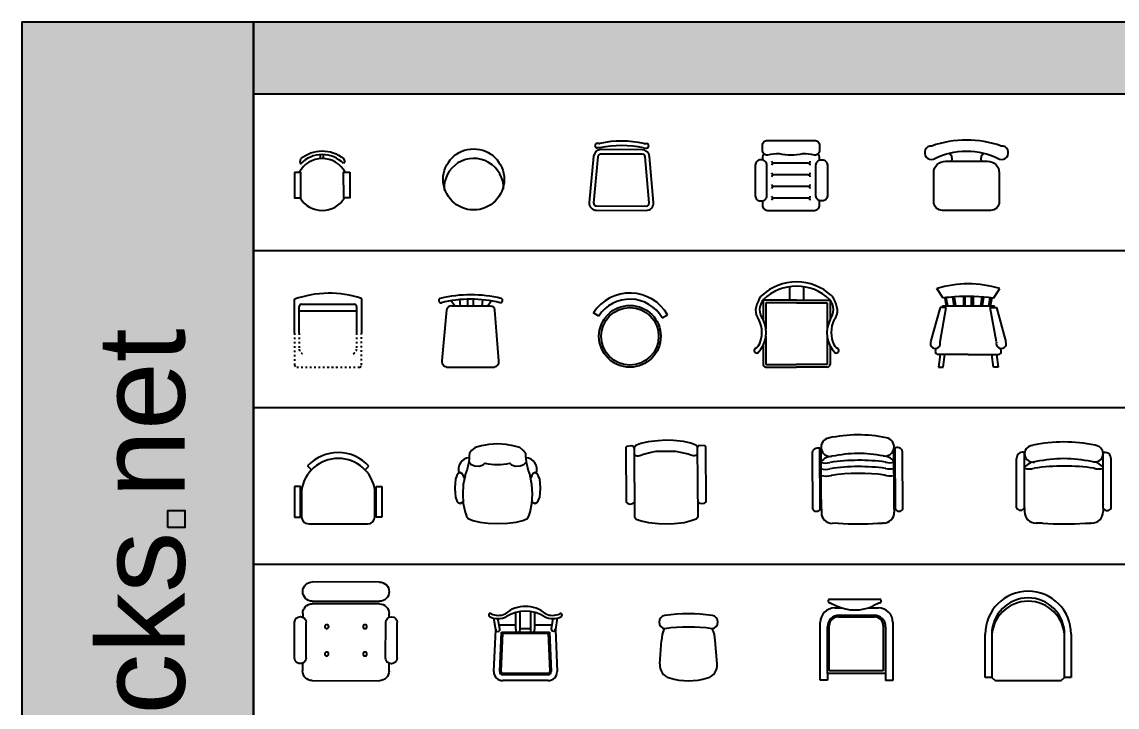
# Model space of a CAD drawing. Header units: millimetres. Extents: x 36213 to 52357, y 13387 to 22894.
# Drawn here: x 36213 to 43742, y 18184 to 22894 of the extents above; entities that cross this region are included whole.
import ezdxf

# ---------------------------------------------------------------- set-up
doc = ezdxf.new("R2010")
doc.units = ezdxf.units.MM
doc.linetypes.add('ACAD_ISO03W100', pattern=[30, 12, -18])
doc.layers.add('www.cad-blocks.net', color=7, linetype='Continuous')
doc.styles.get("Standard").update_dxf_attribs({"font": 'arial.ttf'})

# ---------------------------------------------------------------- blocks, each defined once
blk = doc.blocks.new('A$C526C70E2')
for p, q in [((0, 234.3), (0, 466.8)), ((461, 472.7), (461, 234.3)), ((32.1, 234.3), (32.1, 417.1)), ((32.1, 388.1), (426, 388.1)), ((46.8, 431.8), (411.3, 431.8)), ((426, 417.1), (426, 234.3))]:
    blk.add_line(p, q)
at = {"linetype": 'ACAD_ISO03W100'}
for p, q in [((0, 234.3), (0, 14.7)), ((32.1, 234.3), (32.1, 122.5)), ((426, 234.3), (426, 122.5)), ((461, 14.7), (461, 234.3)), ((14.7, 0), (446.3, 0))]:
    blk.add_line(p, q, dxfattribs=at)
for centre, radius, start, end in [((239.1, -212.6), 720.3, 72.06114, 109.38931), ((46.8, 417.1), 14.7, 90, 180), ((411.3, 417.1), 14.7, 0, 90)]:
    blk.add_arc(centre, radius, start, end)
for centre, radius, start, end in [((62.5, 123), 30.4, 180.78477, 256.53474), ((395.6, 123), 30.4, 283.46526, 359.21523), ((14.7, 14.7), 14.7, 180, 270), ((446.3, 14.7), 14.7, 270, 0)]:
    blk.add_arc(centre, radius, start, end, dxfattribs=at)
blk = doc.blocks.new('A$C309F5002')
for p, q in [((111.5, 420, 1920), (85.9, 456.6, 1920)), ((149.5, 420, 1920), (144.7, 463.9, 1920)), ((199.7, 420, 1920), (199.7, 467, 1920)), ((239.7, 420, 1920), (239.7, 467, 1920)), ((297.4, 420, 1920), (302.1, 463.3, 1920)), ((335.4, 420, 1920), (360.3, 455.6, 1920)), ((54.2, 392.8, 1920), (21.8, 43.7, 1920)), ((355.3, 420, 1920), (91.6, 420, 1920)), ((414.1, 43.3, 1920), (385.2, 392.5, 1920)), ((61.6, 0, 1920), (374.3, 0, 1920))]:
    blk.add_line(p, q)
for centre, radius, start, end in [((14.6, 457.4, 1920), 15, 105.30285, 282.25466), ((220.1, -382.5, 1920), 879.7, 76.18316, 103.77876), ((220.1, -382.5, 1920), 849.7, 76.18316, 103.77876), ((423.1, 458.1, 1920), 15.4, 269.91655, 62.44977), ((85.3, 389.4, 1920), 31.2, 78.31932, 173.81515), ((355.3, 390, 1920), 30, 4.74462, 90), ((61.6, 40, 1920), 40, 174.69095, 270), ((374.3, 40, 1920), 40, 270, 4.74462)]:
    blk.add_arc(centre, radius, start, end)
blk = doc.blocks.new('A$C2872593E')
for p, q in [((35.4, 350.8), (0.4, 373.4)), ((471.2, 338.6), (508.2, 359.6))]:
    blk.add_line(p, q)
for radius in [212.5, 197.5]:
    blk.add_circle((249.6, 212.5), radius)
for centre, radius, start, end in [((249.6, 212.5), 297.5, 29.63215, 146.98529), ((249.6, 212.5), 255, 29.63215, 147.14946), ((0.8, 374.1), 0.85, 146.98529, 237.14946), ((0.8, 374.1), 0.85, 146.98529, 237.14946)]:
    blk.add_arc(centre, radius, start, end)
at = {"flags": 9}
for tag in ['ZSIZE', 'YSIZE', 'XSIZE']:
    blk.add_attdef(tag, (256.6, 227.9), '', height=0.5, rotation=178.42667, dxfattribs=at)
blk = doc.blocks.new('A$C6706195C')
for p, q in [((244, 553.3), (244, 460.8)), ((340, 553.3), (340, 460.8)), ((292, 460.8), (61.6, 460.8)), ((61.6, 460.8), (61.6, 326.4)), ((292, 460.8), (522.4, 460.8)), ((522.4, 460.8), (522.4, 326.4)), ((80.8, 441.6), (80.8, 264)), ((292, 441.6), (80.8, 441.6)), ((292, 441.6), (503.2, 441.6)), ((503.2, 441.6), (503.2, 264)), ((80.8, 211.2), (80.8, 19.2)), ((503.2, 211.2), (503.2, 19.2)), ((61.6, 148.8), (61.6, 19.2)), ((522.4, 148.8), (522.4, 19.2)), ((80.8, 19.2), (292, 19.2)), ((80.8, 0), (292, 0)), ((503.2, 19.2), (292, 19.2)), ((503.2, 0), (292, 0))]:
    blk.add_line(p, q)
for centre, radius, start, end in [((292, 230.4), 355.2, 90, 132.35903), ((292, 230.4), 326.4, 90, 134.08808), ((292, 230.4), 355.2, 47.64097, 90), ((292, 230.4), 326.4, 45.91192, 90), ((308.9, 334.7), 305.1, 153.63011, 168.73717), ((104.4, 436.1), 76.8, 132.35903, 153.63011), ((148, 393.6), 109.5, 139.39173, 217.87498), ((436, 393.6), 109.5, 322.12502, 40.60827), ((479.6, 436.1), 76.8, 26.36989, 47.64097), ((275.1, 334.7), 305.1, 11.26283, 26.36989), ((119.2, 393.6), 109.5, 179.62375, 217.87498), ((464.8, 393.6), 109.5, 322.12502, 0.37625), ((-116, 237.6), 198.6, 315.91973, 26.56505), ((-144.8, 237.6), 198.6, 334.28186, 26.56505), ((700, 237.6), 198.6, 153.43495, 224.08027), ((728.8, 237.6), 198.6, 153.43495, 205.71814), ((-15.5, 182.2), 58.4, 293.51765, 345.45925), ((599.5, 182.2), 58.4, 194.54075, 246.48235), ((17.4, 114.2), 17.4, 123.44046, 302.22184), ((17, 114.4), 17, 308.61767, 316.20075), ((567, 114.4), 17, 223.79925, 231.38233), ((566.6, 114.2), 17.4, 237.77816, 56.55954), ((80.8, 19.2), 19.2, 180, 270), ((503.2, 19.2), 19.2, 270, 0)]:
    blk.add_arc(centre, radius, start, end)
blk = doc.blocks.new('A$C35907F85')
at = {"linetype": 'Continuous'}
for p, q in [((81.6, 440), (41.6, 500)), ((401.6, 440), (441.6, 500)), ((91.6, 440), (101.6, 390)), ((111.6, 390), (101.2, 441.4)), ((151.6, 390), (142.3, 446)), ((161.6, 390), (153.5, 446.7)), ((211.6, 449), (211.6, 390)), ((221.6, 390), (221.6, 449)), ((261.6, 390), (261.6, 449.1)), ((271.6, 449), (271.6, 390)), ((321.6, 390), (329.7, 446.3)), ((331.6, 390), (341, 446.1)), ((371.6, 390), (381.6, 441.9)), ((391.6, 440), (381.6, 390)), ((61.6, 380), (1.6, 160)), ((101.6, 380), (61.6, 380)), ((61.6, 160), (101.6, 380)), ((76.9, 390), (75.4, 380.4)), ((77, 390), (406.4, 390)), ((381.6, 380), (421.6, 380)), ((421.6, 160), (381.6, 380)), ((407.8, 380.2), (406.3, 390)), ((421.6, 380), (481.6, 160)), ((34.3, 117.1), (31.6, 100)), ((61.6, 80), (51.6, 0)), ((241.6, 80), (51.6, 80)), ((81.6, 0), (91.6, 80)), ((241.6, 80), (431.6, 80)), ((401.6, 0), (391.6, 80)), ((421.6, 80), (431.6, 0)), ((451.6, 100), (448.8, 118.2)), ((51.6, 0), (81.6, 0)), ((431.6, 0), (401.6, 0))]:
    blk.add_line(p, q, dxfattribs=at)
for centre, radius, start, end in [((241.6, -151.7), 681.7, 72.93847, 107.0615), ((241.6, -835), 1285, 93.92211, 97.15267), ((241.6, -835), 1285, 82.84733, 93.92211), ((31.6, 150), 31.6, 161.5651, 18.43495), ((451.6, 150), 31.6, 161.5651, 18.43495), ((51.6, 100), 20, 180, 270), ((431.6, 100), 20, 270, 0)]:
    blk.add_arc(centre, radius, start, end, dxfattribs=at)
blk = doc.blocks.new('CH8')
for p, q in [((-222.4, 538.5), (-214.2, 540.7)), ((223, 537.8), (214.2, 540.7)), ((-277.1, 491.1), (-277.1, 494.7)), ((-270.9, 184.2), (-270.9, 484.3)), ((270.4, 182.7), (270.4, 482.8)), ((276.7, 489.6), (276.7, 493.2)), ((-324.9, 110.7), (-324.9, 449.6)), ((324.5, 109.1), (324.5, 448.1)), ((-270.8, 110.5), (-270.6, 183.3)), ((270.4, 109), (270.2, 181.8)), ((-270.8, 110.5), (-270.8, 85.2)), ((270.4, 109.2), (270.4, 85.2)), ((-147, 5.2), (-190.8, 5.2)), ((147, 5.2), (182.5, 5.2)), ((190.4, 5.2), (182.5, 5.2))]:
    blk.add_line(p, q)
at = {"linetype": 'Continuous'}
for centre, radius, start, end in [((-212.6, 481.9), 57.5, 99.89884, 279.75221), ((0, -475), 1038.1, 78.08993, 101.91007), ((213.3, 482.3), 56.4, 260.24779, 80.10116), ((-185.4, 318), 110.5, 92.8235, 140.68643), ((22.9, -684.3), 1133, 91.15667, 100.87136), ((-22.9, -684.3), 1133, 79.12864, 88.84333), ((185.4, 318), 110.5, 39.7271, 87.1765), ((0, 2068), 2068, 265.9234, 274.0766)]:
    blk.add_arc(centre, radius, start, end, dxfattribs=at)
for centre, radius, start, end in [((-283.9, 451.5), 41.1, 80.54858, 182.65595), ((-278.6, 484.5), 7.74, 358.7911, 79.06125), ((278.2, 483), 7.74, 100.93875, 181.2089), ((283.4, 450), 41.1, 357.34405, 99.45142), ((-236.2, 499.4), 121, 254.44482, 284.12492), ((2.4, -1077.6), 1474.9, 81.96898, 98.03102), ((240.2, 499.4), 121, 254.44482, 284.12492), ((-297.9, 123), 29.7, 204.47926, 335.71248), ((-297.9, 123), 29.7, 24.02717, 26.26281), ((-190.8, 85.2), 80, 180, 270), ((190.4, 85.2), 80, 270, 0), ((297.5, 121.5), 29.7, 153.73719, 155.97283), ((297.5, 121.5), 29.7, 204.28752, 335.52074)]:
    blk.add_arc(centre, radius, start, end)
blk = doc.blocks.new('CH4')
for p, q in [((-181.1, 370.2), (-209.8, 398.1)), ((182.5, 369.5), (211.3, 397.3)), ((-299.4, 257.2), (-299.8, 47.2)), ((-259.4, 257.2), (-299.4, 257.2)), ((-259.8, 47.2), (-259.4, 257.2)), ((-252.1, 230.5), (-252.4, 50.5)), ((252.8, 115.5), (253, 229.5)), ((260.2, 46.2), (260.6, 256.2)), ((260.6, 256.2), (300.6, 256.1)), ((300.6, 256.1), (300.2, 46.1)), ((252.6, 49.5), (252.8, 115.5)), ((-299.8, 47.2), (-259.8, 47.2)), ((-202.5, 0.4), (202.5, -0.4)), ((300.2, 46.1), (260.2, 46.2))]:
    blk.add_line(p, q)
for centre, radius, start, end in [((0.4, 203.7), 286.3, 42.55328, 137.22645), ((0.4, 195), 255, 7.76977, 172.00996), ((-202.4, 50.4), 50, 179.88987, 269.88987), ((202.6, 49.6), 50, 269.88987, 359.88987)]:
    blk.add_arc(centre, radius, start, end)
blk = doc.blocks.new('CH5')
for points in [[(157.8, 482.8), (142.2, 501.6), (117.2, 520.3), (73.4, 532.8), (23.4, 542.2), (-35.9, 545.3), (-95.3, 542.2), (-145.3, 532.8), (-189.1, 520.3), (-214.1, 501.6), (-226.6, 482.8)], [(-260.9, 307.8), (-270.3, 329.7), (-279.7, 342.2), (-292.2, 348.4), (-304.7, 342.2), (-314.1, 329.7), (-323.4, 304.7), (-326.6, 276.6), (-329.7, 242.2), (-326.6, 207.8), (-323.4, 179.7), (-314.1, 154.7), (-304.7, 142.2), (-292.2, 135.9), (-279.7, 142.2), (-270.3, 151.6)], [(-257.8, 326.6), (-270.3, 267.2), (-273.4, 201.6), (-270.3, 135.9), (-257.8, 76.6), (-248.4, 48.4), (-235.9, 32.8), (-204.7, 20.3), (-157.8, 7.8), (-98.4, 1.6), (-32.8, -1.6), (32.8, 1.6), (92.2, 7.8), (139.1, 20.3), (170.3, 32.8), (179.7, 48.4), (189.1, 76.6), (201.6, 135.9), (204.7, 201.6), (201.6, 267.2), (189.1, 326.6)], [(201.6, 151.6), (210.9, 142.2), (223.4, 135.9), (235.9, 142.2), (245.3, 154.7), (254.7, 179.7), (257.8, 207.8), (260.9, 242.2), (257.8, 276.6), (254.7, 304.7), (245.3, 329.7), (235.9, 342.2), (223.4, 348.4), (210.9, 342.2), (201.6, 329.7), (192.2, 307.8)]]:
    blk.add_lwpolyline(points)
blk.add_lwpolyline([(-229.7, 423.4), (-217.2, 404.7), (-192.2, 395.3), (-160.9, 392.2), (-132.8, 401.6), (-121.7, 413.7, 0.105104), (49.8, 413.7), (60.9, 401.6), (89.1, 392.2), (120.3, 395.3), (145.3, 404.7), (160.9, 420.3)], format="xyb")
for centre, radius, start, end in [((-623.4, 482.8), 396.9, 337, 0), ((557.8, 482.8), 400, 180, 203), ((-223.4, 370.3), 81.2, 94, 198), ((154.7, 370.3), 81.2, 342, 86)]:
    blk.add_arc(centre, radius, start, end)
blk = doc.blocks.new('CH6')
for points in [[(-251.7, 531.3), (-264.2, 534.3), (-298.6, 531), (-304.8, 521.6), (-302.5, 146.6), (-289.9, 137.3), (-274.3, 134.3), (-255.5, 137.5), (-246.2, 146.9)], [(189, 524.6), (176.4, 540.2), (141.9, 552.4), (91.9, 564.6), (23.1, 570.5), (-30.1, 573.3), (-30.1, 573.3), (-30.1, 573.3), (-83.2, 569.8), (-151.9, 563.1), (-201.8, 550.3), (-236.1, 537.6), (-248.5, 521.9), (-251.7, 531.3)], [(191.3, 149.6), (200.7, 140.3), (219.5, 137.3), (235.1, 140.5), (247.5, 150), (245.2, 524.9), (238.9, 534.3), (204.5, 537.2), (192.1, 534), (189, 524.6)], [(-248.5, 521.9), (-245.6, 46.9), (-233, 31.4), (-198.6, 19.1), (-148.5, 6.9), (-79.7, 1.1), (-26.6, -1.7), (26.6, 1.7), (95.3, 8.4), (145.2, 21.2), (179.5, 33.9), (191.9, 49.6), (189, 524.6)], [(-248.2, 475.1), (-238.8, 468.9), (-229.4, 465.8), (-216.9, 465.9), (-207.6, 469.1), (-182.6, 478.6), (-138.9, 488.2), (-95.2, 497.9), (-64, 498.1), (-29.6, 498.3), (4.8, 498.5), (36, 498.7), (79.8, 489.6), (123.6, 480.5), (148.7, 471.2), (158.1, 468.2), (170.6, 468.2), (179.9, 471.4), (189.3, 477.7)]]:
    blk.add_lwpolyline(points)
blk = doc.blocks.new('SEAT1')
for p, q in [((-231, 0), (231, 0)), ((-297, -66), (-297, -66)), ((297, -66), (297, -66)), ((231, -132), (-231, -132)), ((-231, -149.7), (231, -149.7)), ((-297, -241), (-297, -215.7)), ((297, -215.7), (297, -241)), ((-352.7, -521.4), (-352.7, -277.2)), ((-273.5, -521.4), (-273.5, -277.2)), ((273.5, -521.4), (273.5, -277.2)), ((352.7, -521.4), (352.7, -277.2)), ((-298.8, -561.1), (-298.8, -558.3)), ((-297, -611.7), (-297, -557.6)), ((-292.5, -587.4), (-292.5, -587.4)), ((292.5, -587.4), (292.5, -587.4)), ((297, -557.6), (297, -611.7)), ((231, -677.7), (-231, -677.7))]:
    blk.add_line(p, q)
for centre in [(-131.5, -306.6), (131.5, -306.6), (-131.5, -494.5), (131.5, -494.5)]:
    blk.add_circle(centre, 13.2)
for centre, radius, start, end in [((-231, -66), 66, 90, 180), ((231, -66), 66, 0, 90), ((-231, -66), 66, 180, 270), ((231, -66), 66, 270, 0), ((-231, -215.7), 66, 90, 180), ((231, -215.7), 66, 0, 90), ((-313.1, -277.2), 39.6, 0, 180), ((313.1, -277.2), 39.6, 0, 180), ((-313.1, -521.4), 39.6, 180, 0), ((313.1, -521.4), 39.6, 180, 0), ((-231, -611.7), 66, 180, 270), ((231, -611.7), 66, 270, 0)]:
    blk.add_arc(centre, radius, start, end)
blk = doc.blocks.new('CH7')
for p, q in [((-260.6, 101.2), (-262.9, 522)), ((-251.8, 169.2), (-253.6, 516.3)), ((249.5, 170.5), (247.7, 517.6)), ((259.1, 102.6), (256.9, 523.4)), ((-251.4, 101), (-251.6, 168.4)), ((249.9, 102.3), (249.4, 169.7)), ((-251.4, 101), (-251.2, 77.6)), ((249.9, 102.5), (250, 80.3)), ((-136.2, 4.1), (-176.7, 3.9)), ((136.1, 5.6), (169, 5.8)), ((176.3, 5.8), (169, 5.8))]:
    blk.add_line(p, q)
for points in [[(-260.6, 101.2, -0.644661), (-310.7, 100.8), (-312.8, 483.9, -0.527133), (-262.9, 522)], [(259.1, 102.6, 0.644661), (309.3, 102.8), (307.2, 485.8, 0.527133), (256.9, 523.4)]]:
    blk.add_lwpolyline(points, format="xyb")
at = {"linetype": 'Continuous'}
for centre, radius, start, end in [((1.9, -349.6), 961.4, 78.39824, 102.21838), ((-190.3, 527.5), 63.6, 100.20715, 280.06052), ((184.6, 529.5), 63.6, 260.5561, 80.40947), ((-173.6, 362.8), 102.3, 93.1318, 140.99474), ((24.2, -564.5), 1049.3, 91.46498, 101.17967), ((-18.1, -564.7), 1049.3, 79.43695, 89.15164), ((169.7, 364.6), 102.3, 40.03541, 87.48481), ((-10.3, 1915.2), 1915.2, 266.23171, 274.38491)]:
    blk.add_arc(centre, radius, start, end, dxfattribs=at)
for centre, radius, start, end in [((-221.6, 530.5), 112.1, 253.64291, 284.43323), ((-221.3, 487.1), 112.1, 253.64291, 284.43323), ((7.2, -928.8), 1366, 82.27729, 98.33933), ((7.4, -972.2), 1366, 82.27729, 98.33933), ((219.6, 532.9), 112.1, 254.75313, 284.43323), ((219.8, 489.5), 112.1, 254.75313, 284.43323), ((-221.3, 487.1), 158.4, 258.60011, 284.43323), ((7.4, -972.2), 1319.7, 82.27729, 98.33933), ((219.8, 489.5), 158.4, 254.75313, 280.48591), ((-276.5, 112.4), 27.5, 24.33548, 26.57112), ((-177.1, 78), 74.1, 180.30831, 270.30831), ((175.9, 79.9), 74.1, 270.30831, 0.30831)]:
    blk.add_arc(centre, radius, start, end)
blk = doc.blocks.new('A$C28FC2AE5')
for p, q in [((179.5, 356.2), (179.4, 383)), ((199.9, 356.3), (199.7, 383.1))]:
    blk.add_line(p, q)
blk.add_lwpolyline([(337.1, 321.7, 0.423227), (42.6, 320.3), (38, 335), (42.4, 354.7, -0.361278), (337, 356.1), (346, 333.5)], format="xyb", close=True)
for points in [[(0, 261.2), (0.8, 85.2), (43.7, 85.4), (42.9, 261.4)], [(380.2, 262.9), (381, 86.9), (338.1, 86.7), (337.3, 262.7)]]:
    blk.add_lwpolyline(points, close=True)
for start, end in [(28.31735, 152.21045), (211.34009, 329.18771)]:
    blk.add_arc((190.5, 178.1), 178.4, start, end)
blk = doc.blocks.new('A$C57115741')
for p, q in [((72.7, 463.9), (58.1, 464)), ((383, 459.9), (397.6, 459.7)), ((42.9, 448.7), (42.9, 449.2)), ((77.2, 433.3), (57.7, 433.5)), ((367.9, 387.2), (83.3, 390.8)), ((368.2, 417.2), (83.7, 420.8)), ((377.7, 429.5), (397.2, 429.2)), ((412.4, 444), (412.4, 444.5)), ((33.2, 375.6), (0, 59.1)), ((63.1, 372.7), (29.9, 56.3)), ((411.5, 51.3), (387.6, 368.5)), ((441.4, 53.3), (417.5, 370.5)), ((49.1, 4.4), (390.9, 0)), ((49.5, 34.4), (391.3, 30))]:
    blk.add_line(p, q)
for centre, radius, start, end in [((57.9, 449), 15, 89.2702, 179.2702), ((72.9, 478.9), 15, 269.2702, 281.26782), ((72.9, 478.9), 15, 269.2702, 281.26782), ((218.7, -253), 731.3, 77.27257, 101.26782), ((383.1, 474.9), 15, 257.27257, 269.2702), ((397.4, 444.7), 15, 359.2702, 89.2702), ((83, 370.8), 50, 89.2702, 174.51049), ((57.9, 448.5), 15, 179.2702, 269.2702), ((83, 370.8), 20, 89.2702, 174.51049), ((218.7, -253), 700.8, 76.88767, 101.65272), ((367.6, 367.2), 20, 3.83447, 89.2702), ((367.6, 367.2), 50, 3.83447, 89.2702), ((397.4, 444.2), 15, 269.2702, 359.2702), ((49.8, 54.3), 50, 174.51049, 269.2702), ((49.8, 54.3), 20, 174.51049, 269.2702), ((391.5, 50), 50, 269.2702, 3.83447), ((391.5, 50), 20, 269.2702, 3.83447)]:
    blk.add_arc(centre, radius, start, end)
blk = doc.blocks.new('A$C31080000')
for p, q in [((364.2, 324.1), (125.4, 324.1)), ((364.2, 244.1), (125.4, 244.1)), ((364.2, 164.1), (125.4, 164.1)), ((364.2, 84.1), (125.4, 84.1))]:
    blk.add_line(p, q)
at = {"linetype": 'Continuous'}
blk.add_line((442.3, 35.8), (442.3, 67.5), dxfattribs=at)
for points in [[(48.5, 445.3, -0.414214), (84.3, 481.1), (406.4, 481.1, -0.414214), (442.2, 445.3), (442.2, 415.1, -0.414214), (406.4, 379.4)], [(406.4, 379.4, 0.055299), (325.4, 388.9, -0.118462), (165.4, 388.9, 0.055299), (84.3, 379.4, -0.414214), (48.5, 415.1), (48.5, 445.3, -0.414214)], [(62.9, 386.5, 0.236068), (48.5, 357.9), (48.5, 347.9)], [(442.2, 345.6), (442.2, 357.9, 0.236068), (427.9, 386.5)], [(48.5, 65.5), (48.5, 35.8, 0.414214), (84.3, 0), (406.4, 0, 0.414214), (442.2, 35.8)]]:
    blk.add_lwpolyline(points, format="xyb")
for points in [[(78.9, 311.7, 0.414214), (43.1, 347.5), (35.8, 347.5, 0.414214), (0, 311.7), (0, 100.6, 0.414214), (35.8, 64.8), (43.1, 64.8, 0.414214), (78.9, 100.6)], [(416.7, 311.7, -0.414214), (452.5, 347.5), (459.8, 347.5, -0.414214), (495.6, 311.7), (495.6, 100.6, -0.414214), (459.8, 64.8), (452.5, 64.8, -0.414214), (416.7, 100.6)]]:
    blk.add_lwpolyline(points, format="xyb", close=True)
for centre, start, end in [((125.4, 337.6), 180, 270), ((125.4, 310.5), 90, 180), ((364.2, 337.6), 270, 0), ((364.2, 310.5), 0, 90), ((125.4, 257.6), 180, 270), ((125.4, 230.5), 90, 180), ((364.2, 257.6), 270, 0), ((364.2, 230.5), 0, 90), ((125.4, 177.6), 180, 270), ((125.4, 150.5), 90, 180), ((364.2, 177.6), 270, 0), ((364.2, 150.5), 0, 90), ((125.4, 97.6), 180, 270), ((125.4, 70.5), 90, 180), ((364.2, 97.6), 270, 0), ((364.2, 70.5), 0, 90)]:
    blk.add_arc(centre, 13.6, start, end)
blk = doc.blocks.new('A$C36801C69')
for points in [[(515.1, 352, 1.204775), (526.8, 442.3, 0.170973), (48.9, 442.3, 1.204775), (60.7, 352, -0.246332)], [(432.9, 338.5, -0.414214), (512.9, 258.5), (512.9, 60, -0.414214), (452.9, 0), (122.9, 0, -0.414214), (62.9, 60), (62.9, 258.5, -0.414214), (142.9, 338.5)]]:
    blk.add_lwpolyline(points, format="xyb", close=True)
for centre, start, end in [((148.3, 354.2), 338.03376, 65.38209), ((427.5, 354.2), 114.61791, 201.96624)]:
    blk.add_arc(centre, 42.1, start, end)
blk = doc.blocks.new('A$C3A41674A')
at = {"linetype": 'ByBlock'}
for p, q in [((4.6, 114.7), (16.3, 275.7)), ((398.5, 114.7), (384.3, 275.7))]:
    blk.add_line(p, q, dxfattribs=at)
for centre, radius, start, end in [((201.6, -644.2), 1104, 81.54453, 98.45547), ((46, 402.3), 46, 98.45547, 261.54453), ((357.1, 402.3), 46, 278.45547, 81.54453), ((200.3, 275.7), 184, 153.61801, 180), ((201.6, -735.2), 1104, 81.54453, 98.45547), ((200.3, 275.7), 184, 0, 26.21221), ((96.3, 106.7), 92, 175, 253.89134), ((306.9, 106.7), 92, 286.10866, 5), ((201.6, 471.3), 471.5, 253.89134, 286.10866)]:
    blk.add_arc(centre, radius, start, end, dxfattribs=at)
blk = doc.blocks.new('A$C3F0148B4')
at = {"linetype": 'Continuous'}
for p, q in [((409.2, 558.6), (65.8, 558.6)), ((67.7, 535.3), (111.8, 514.3)), ((407.3, 535.3), (363.2, 514.3)), ((100, 500), (149.4, 500)), ((329.3, 500), (400, 500)), ((0, 2.7), (0, 400)), ((62.4, 67.6), (62.4, 378.4)), ((122.4, 438.4), (373.3, 438.4)), ((130, 450), (370, 450)), ((433.3, 378.4), (433.3, 67.6)), ((500, 400), (500, 0)), ((50, 50), (50, 370)), ((450, 370), (450, 50)), ((50, 2.7), (0, 2.7)), ((450, 50), (50, 50)), ((50, 50), (50, 2.7)), ((433.3, 67.6), (62.4, 67.6)), ((500, 0), (448.4, 0)), ((449.8, 50.8), (449.8, 0))]:
    blk.add_line(p, q, dxfattribs=at)
for centre, radius, start, end in [((67.4, 547.4), 12.2, 98.79085, 276.74154), ((407.6, 547.4), 12.2, 263.25846, 81.20915), ((100, 400), 100, 90, 180), ((238.6, 782.8), 296.9, 244.72948, 295.11279), ((400, 400), 100, 0, 90), ((130, 370), 80, 90, 180), ((122.4, 378.4), 60, 90, 180), ((370, 370), 80, 0, 90), ((373.3, 378.4), 60, 0, 90)]:
    blk.add_arc(centre, radius, start, end, dxfattribs=at)
at = {"width": 0.8, "flags": 9}
for tag in ['YSIZE', 'XSIZE']:
    blk.add_attdef(tag, (241.6, 241.4), '', height=0.5, dxfattribs=at)
blk = doc.blocks.new('A$C3E7267C6')
blk.add_blockref('A$C3F0148B4', (0, 0))
blk = doc.blocks.new('A$C6F794BB8')
for p, q in [((186.4, 351.5), (186.4, 468.7)), ((214.9, 351.5), (214.9, 474.8)), ((286.1, 475), (286.1, 351.5)), ((314.5, 468.9), (314.5, 351.7)), ((47.8, 349.9), (34.8, 429.9)), ((76.3, 356.8), (63.2, 426.2)), ((71.1, 384.1), (186.4, 384.1)), ((314.5, 384.1), (434.5, 384.1)), ((441.5, 426.2), (430, 356.8)), ((469.9, 429.9), (458.5, 352.2)), ((34.8, 62.2), (47.8, 349.9)), ((75.6, 62.6), (88.7, 334.4)), ((84.5, 62.2), (97.1, 325.5)), ((88.7, 334.4), (417.6, 334.4)), ((97.1, 325.5), (409.1, 325.5)), ((214.9, 359.3), (286.1, 359.3)), ((409.1, 325.5), (420.2, 62.2)), ((417.6, 334.4), (429, 62.5)), ((458.5, 352.2), (469.9, 62.2)), ((407.7, 49.7), (96.9, 49.7)), ((407.7, 40.8), (96.9, 40.8)), ((407.7, 0), (96.9, 0))]:
    blk.add_line(p, q)
for centre, radius, start, end in [((11, 451.1), 11.1, 56.57264, 237.72149), ((65.3, 551), 102.6, 240.92111, 297.51414), ((252.3, 291.5), 218.8, 50.3459, 129.6541), ((252.4, 234.9), 242.7, 57.79824, 122.33109), ((439.4, 551), 102.6, 242.48586, 298.02197), ((493.7, 451.1), 11.1, 302.27851, 123.42736), ((65.3, 551), 124.8, 241.11729, 297.51414), ((439.4, 551), 124.8, 242.48586, 298.88271), ((62.1, 353.3), 14.6, 166.27479, 13.72521), ((200.7, 348.6), 14.5, 168.67477, 11.32523), ((300.3, 348.6), 14.5, 168.80136, 12.20854), ((444.2, 354.5), 14.4, 170.86137, 9.13863), ((96.9, 62.2), 62.2, 180, 270), ((96.9, 62.2), 21.3, 180, 270), ((96.9, 62.2), 12.4, 180, 270), ((407.7, 62.2), 62.2, 270, 0), ((407.7, 62.2), 21.3, 270, 0)]:
    blk.add_arc(centre, radius, start, end)
at = {"ltscale": 50}
blk.add_arc((408.6, 61.3), 11.6, 265.74295, 4.25705, dxfattribs=at)
blk = doc.blocks.new('A$C18E95CFB')
at = {"linetype": 'ByBlock'}
for p, q in [((0, 22.7), (0, 318.5)), ((45.5, 318.5), (45.5, 22.7)), ((546, 22.7), (546, 318.5)), ((591.5, 318.5), (591.5, 22.7)), ((45.5, 22.7), (0, 22.7)), ((45.5, 22.7), (68.2, 0)), ((523.2, 0), (546, 22.7)), ((591.5, 22.7), (546, 22.7)), ((68.2, 0), (523.2, 0))]:
    blk.add_line(p, q, dxfattribs=at)
for centre, radius in [((295.7, 318.5), 295.8), ((295.7, 318.5), 250.2), ((295.7, 295.7), 250.2)]:
    blk.add_arc(centre, radius, 0, 180, dxfattribs=at)
blk = doc.blocks.new('FORMAT')
at = {"layer": 'www.cad-blocks.net', "true_color": 0x444444}
blk.add_hatch(color=250, dxfattribs=at).paths.add_polyline_path([(36212.7, 22893.5), (36212.7, 13386.5), (37805.3, 13386.5), (37805.3, 22893.5)])
at = {"layer": 'www.cad-blocks.net', "true_color": 0x546d8e}
h = blk.add_hatch(color=155, dxfattribs=at)
h.set_gradient(color1=(68, 68, 68), color2=(84, 109, 142), tint=1)
h.paths.add_polyline_path([(37805.3, 22893.5), (37805.3, 22398.8), (52357.3, 22398.8), (52357.3, 22893.5)])
blk.add_hatch(color=155, dxfattribs=at).paths.add_polyline_path([(37216.3, 19535.9), (37216.3, 19418.6), (37333.8, 19418.6), (37333.8, 19535.9)])
blk.add_line((37805.3, 22398.8), (52357.3, 22398.8))
at = {"layer": 'www.cad-blocks.net', "color": 250, "true_color": 0x444444}
for p, q in [((36212.7, 22893.5), (37805.3, 22893.5)), ((36212.7, 22893.5), (36212.7, 13386.5)), ((37805.3, 22893.5), (37805.3, 13386.5))]:
    blk.add_line(p, q, dxfattribs=at)
at = {"layer": 'www.cad-blocks.net', "color": 155, "true_color": 0x546d8e}
for p, q in [((37805.3, 13386.5), (37805.3, 22893.5)), ((37805.3, 22893.5), (52357.3, 22893.5)), ((37805.3, 22398.8), (52357.3, 22398.8)), ((37805.3, 21321.5), (52357.3, 21321.5)), ((37805.3, 20244.1), (52357.3, 20244.1)), ((37805.3, 19166.7), (52357.3, 19166.7))]:
    blk.add_line(p, q, dxfattribs=at)
at = {"layer": 'www.cad-blocks.net'}
blk.add_line((37805.3, 22893.5), (37805.3, 13386.5), dxfattribs=at)
at = {"layer": 'www.cad-blocks.net', "color": 155, "true_color": 0x546d8e}
blk.add_lwpolyline([(37216.3, 19418.6), (37216.3, 19535.9), (37333.8, 19535.9), (37333.8, 19418.6)], close=True, dxfattribs=at)
at = {"layer": 'www.cad-blocks.net', "insert": (36731.9, 15384), "char_height": 600, "attachment_point": 1, "rotation": 90}
blk.add_mtext_dynamic_manual_height_columns('{\\C255;\\c16777215;cad-bl  cks net}', width=19116.444, gutter_width=12.5, heights=[0], dxfattribs=at)

msp = doc.modelspace()

# ---------------------------------------------------------------- linework, layer by layer
msp.add_circle((39318.5, 21811), 210)
msp.add_arc((39319.2, 21750.7), 204.5, 357.95909, 184.11946)

# ---------------------------------------------------------------- block references
at = {"rotation": 0.530144726941449}
msp.add_blockref('A$C57115741', (40113.5, 21594), dxfattribs=at)
for name, p in [('A$C31080000', (41254.9, 21598.2)), ('A$C36801C69', (42418.8, 21598.2)), ('A$C28FC2AE5', (38086.9, 21598.2)), ('A$C6706195C', (41246.2, 20520.8)), ('A$C526C70E2', (38087.3, 20520.8)), ('A$C309F5002', (39078.5, 20520.8, -1920)), ('A$C2872593E', (40142.9, 20520.3)), ('CH7', (41960.5, 19443.4)), ('CH5', (39517.6, 19447.3)), ('CH6', (40669.3, 19445.2)), ('CH8', (43376.2, 19443.4)), ('CH4', (38386.9, 19443.4)), ('A$C18E95CFB', (42835, 18366)), ('A$C3E7267C6', (41700.9, 18366)), ('A$C6F794BB8', (39422.2, 18366)), ('A$C3A41674A', (40593.7, 18366))]:
    msp.add_blockref(name, p)
at = {"xscale": 1.08, "yscale": 1.08, "zscale": 1.08}
msp.add_blockref('A$C35907F85', (42458.1, 20520.8), dxfattribs=at)
at = {"xscale": -1, "rotation": 359.9245015191231}
msp.add_blockref('SEAT1', (38440.5, 19043.8), dxfattribs=at)
at = {"layer": 'www.cad-blocks.net'}
msp.add_blockref('FORMAT', (0, 0), dxfattribs=at)

doc.saveas('drawing.dxf')
